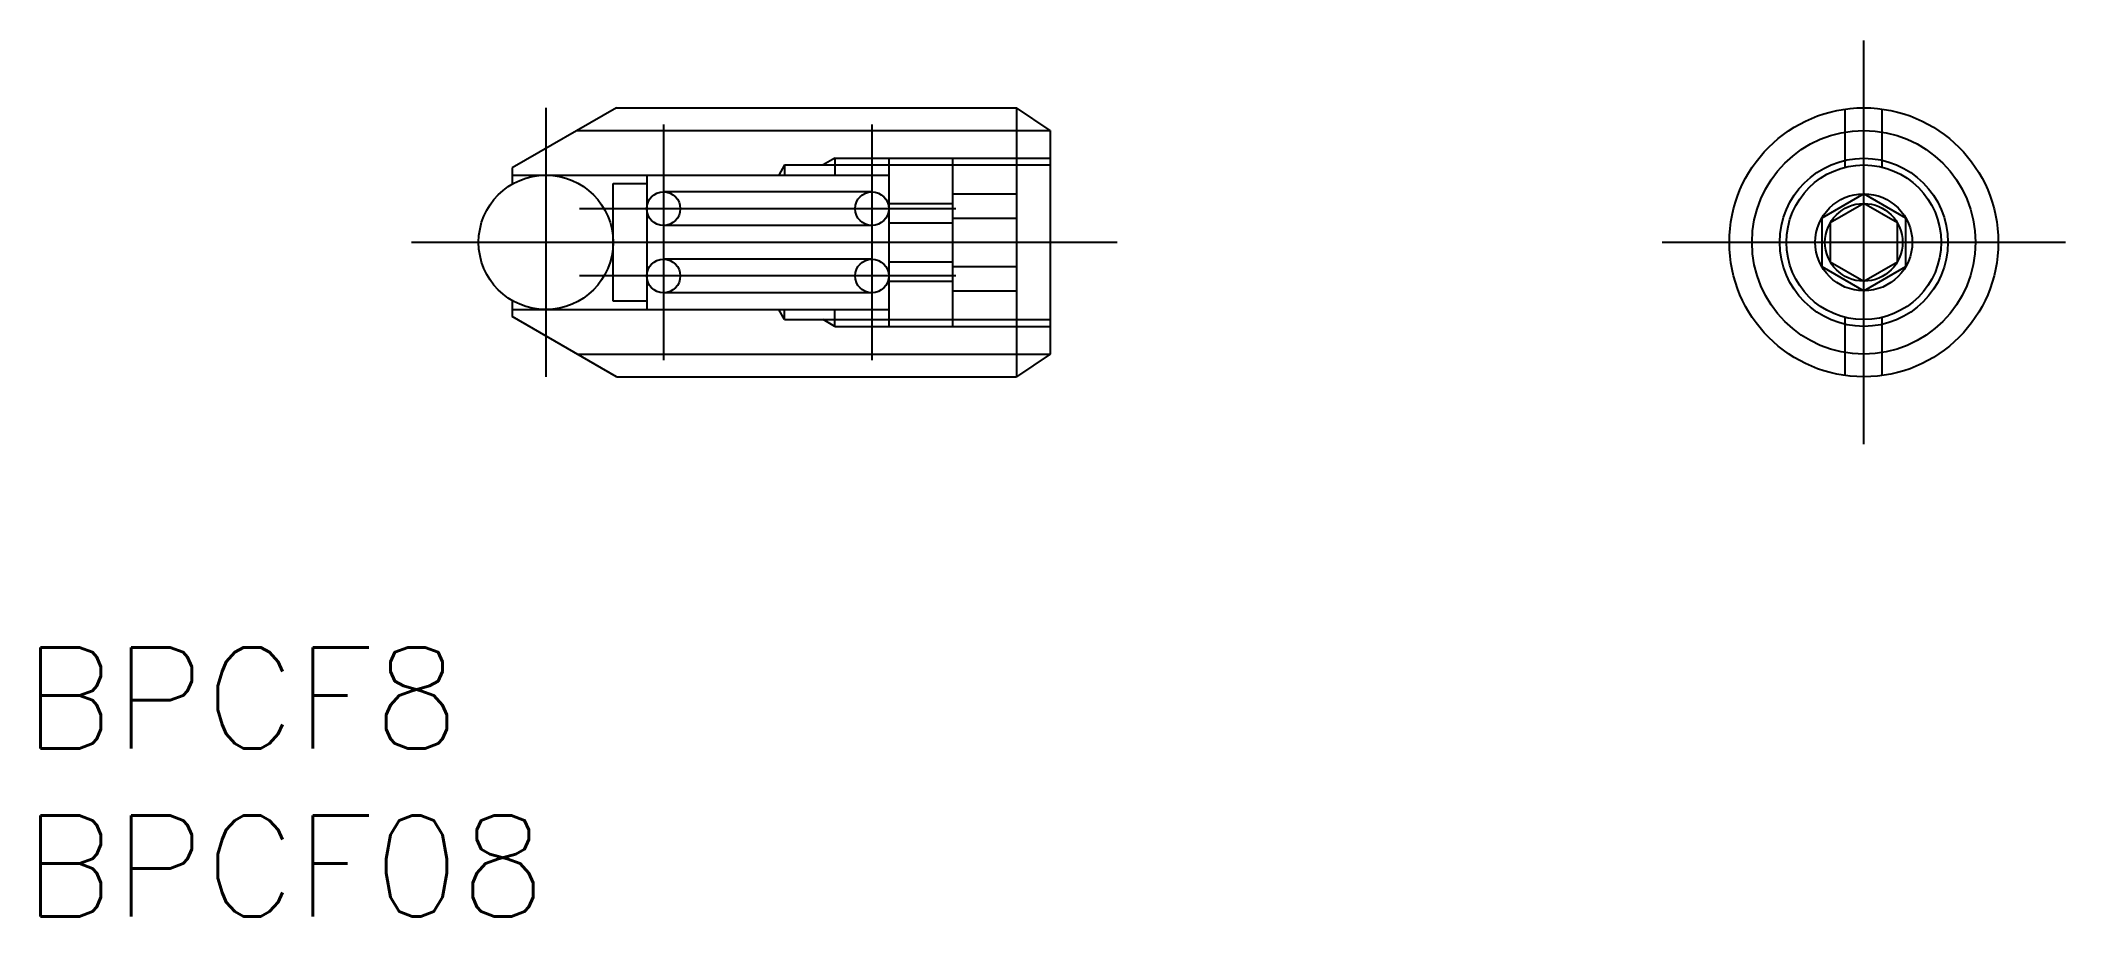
# Model space of a CAD drawing. Extents: x -15 to 45.2, y -20 to 6.
import ezdxf

# ---------------------------------------------------------------- set-up
doc = ezdxf.new("R2010")
doc.units = 0
doc.linetypes.add('CENTER', pattern=[50.8, 31.75, -6.35, 6.35, -6.35])
doc.linetypes.add('PHANTOM', pattern=[63.5, 31.75, -6.35, 6.35, -6.35, 6.35, -6.35])
doc.layers.get('0').update_dxf_attribs({"linetype": 'CONTINUOUS'})
doc.layers.add('CENTER', color=1, linetype='CENTER')
doc.styles.get("Standard").update_dxf_attribs({"font": 'txt.shx', "height": 3, "bigfont": 'bigfont.shx'})

msp = doc.modelspace()

# ---------------------------------------------------------------- linework, layer by layer
at = {"color": 7, "linetype": 'CONTINUOUS'}
for p, q in [((2.1, 4), (-1, 2.21)), ((2.1, 4), (14, 4)), ((14, 4), (14, -4)), ((15, 3.323), (14, 4)), ((38.658, 2.233), (38.658, 3.962)), ((39.758, 2.233), (39.758, 3.962)), ((15, 3.323), (15, -3.323)), ((8.6, 2.5), (8.253, 2.3)), ((8.6, 2.5), (8.6, 2)), ((10.2, 2.5), (10.2, -2.5)), ((10.2, 2.5), (14, 2.5)), ((12.1, 2.5), (12.1, -2.5)), ((-1, 2.21), (-1, 1.732)), ((-1, 2), (10.2, 2)), ((3, 2), (3, -2)), ((7.1, 2.3), (6.927, 2)), ((7.1, 2.3), (7.1, 2)), ((7.1, 2.3), (10.2, 2.3)), ((14, 2.3), (15, 2.3)), ((2, 1.75), (3, 1.75)), ((2, -1.75), (2, 1.75)), ((12.1, 1.443), (14, 1.443)), ((39.208, 1.443), (37.958, 0.722)), ((40.458, 0.722), (39.208, 1.443)), ((10.2, 1.155), (12.1, 1.155)), ((12.1, 0.722), (14, 0.722)), ((37.958, 0.722), (37.958, -0.722)), ((39.208, 1.155), (38.208, 0.577)), ((40.208, 0.577), (39.208, 1.155)), ((40.458, -0.722), (40.458, 0.722)), ((10.2, 0.577), (12.1, 0.577)), ((38.208, 0.577), (38.208, -0.577)), ((40.208, -0.577), (40.208, 0.577)), ((10.2, -0.577), (12.1, -0.577)), ((38.208, -0.577), (39.208, -1.155)), ((39.208, -1.155), (40.208, -0.577)), ((10.2, -1.155), (12.1, -1.155)), ((12.1, -0.722), (14, -0.722)), ((37.958, -0.722), (39.208, -1.443)), ((39.208, -1.443), (40.458, -0.722)), ((-1, -1.732), (-1, -2.21)), ((3, -1.75), (2, -1.75)), ((12.1, -1.443), (14, -1.443)), ((-1, -2), (10.2, -2)), ((2.1, -4), (-1, -2.21)), ((7.1, -2.3), (6.927, -2)), ((7.1, -2.3), (7.1, -2)), ((7.1, -2.3), (10.2, -2.3)), ((8.6, -2.5), (8.253, -2.3)), ((8.6, -2.5), (8.6, -2)), ((14, -2.3), (15, -2.3)), ((38.658, -3.962), (38.658, -2.233)), ((39.758, -3.962), (39.758, -2.233)), ((10.2, -2.5), (14, -2.5)), ((15, -3.323), (14, -4)), ((2.1, -4), (14, -4))]:
    msp.add_line(p, q, dxfattribs=at)
at = {"color": 3, "linetype": 'CONTINUOUS'}
for p, q in [((0.928, 3.323), (15, 3.323)), ((8.6, 2.5), (10.2, 2.5)), ((14, 2.5), (15, 2.5)), ((10.2, 2.3), (14, 2.3)), ((10.2, -2.3), (14, -2.3)), ((8.6, -2.5), (10.2, -2.5)), ((14, -2.5), (15, -2.5)), ((0.928, -3.323), (15, -3.323))]:
    msp.add_line(p, q, dxfattribs=at)
at = {"color": 3, "linetype": 'PHANTOM'}
for p, q in [((9.7, 1.5), (3.5, 1.5)), ((9.7, 0.5), (3.5, 0.5)), ((9.7, -0.5), (3.5, -0.5)), ((9.7, -1.5), (3.5, -1.5))]:
    msp.add_line(p, q, dxfattribs=at)
at = {"color": 7, "linetype": 'CONTINUOUS'}
for centre, radius in [((39.208, 0), 4), ((39.208, 0), 3.325), ((0, 0), 2), ((39.208, 0), 2.3), ((3.5, 1), 0.5), ((9.7, 1), 0.5), ((39.208, 0), 1.443), ((39.208, 0), 1.155), ((3.5, -1), 0.5), ((9.7, -1), 0.5)]:
    msp.add_circle(centre, radius, dxfattribs=at)
at = {"color": 3, "linetype": 'CONTINUOUS'}
msp.add_circle((39.208, 0), 2.5, dxfattribs=at)
at = {"layer": 'CENTER', "color": 1, "linetype": 'CENTER'}
for p, q in [((39.208, -6), (39.208, 6)), ((0, 4), (0, -4)), ((3.5, 3.5), (3.5, -3.5)), ((9.7, 3.5), (9.7, -3.5)), ((12.2, 1), (1, 1)), ((-4, 0), (17, 0)), ((33.208, 0), (45.208, 0)), ((12.2, -1), (1, -1))]:
    msp.add_line(p, q, dxfattribs=at)

# ---------------------------------------------------------------- texts
at = {"color": 7, "linetype": 'CONTINUOUS'}
for s, p in [('BPCF8', (-15.549, -15.047)), ('BPCF08', (-15.549, -20.045))]:
    msp.add_text(s, height=3, dxfattribs=at).set_placement(p)

doc.saveas('drawing.dxf')
